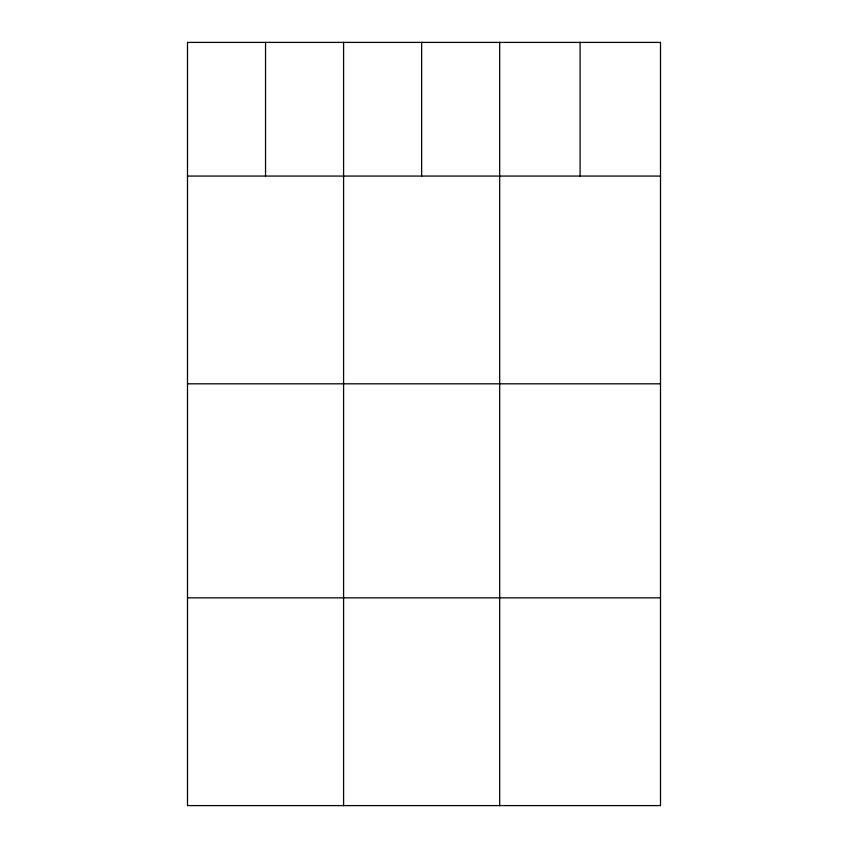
<?xml version="1.0" encoding="UTF-8"?>
<svg xmlns="http://www.w3.org/2000/svg" width="848" height="848" viewBox="0 0 848 848"><rect width="100%" height="100%" fill="white"/><g stroke="black" fill="none" stroke-linecap="round" stroke-linejoin="round"><path stroke-width="1.27" d="M660.507 176.066L660.507 805.6L187.493 805.6L187.493 42.4L660.507 42.4L660.507 176.066L187.493 176.066M187.493 383.815L660.507 383.815M187.493 597.851L660.507 597.851M580.096 42.4L580.096 176.066M499.684 42.4L499.684 805.6M421.636 42.4L421.636 176.066M343.588 42.4L343.588 805.6M265.541 42.4L265.541 176.066"/></g></svg>
